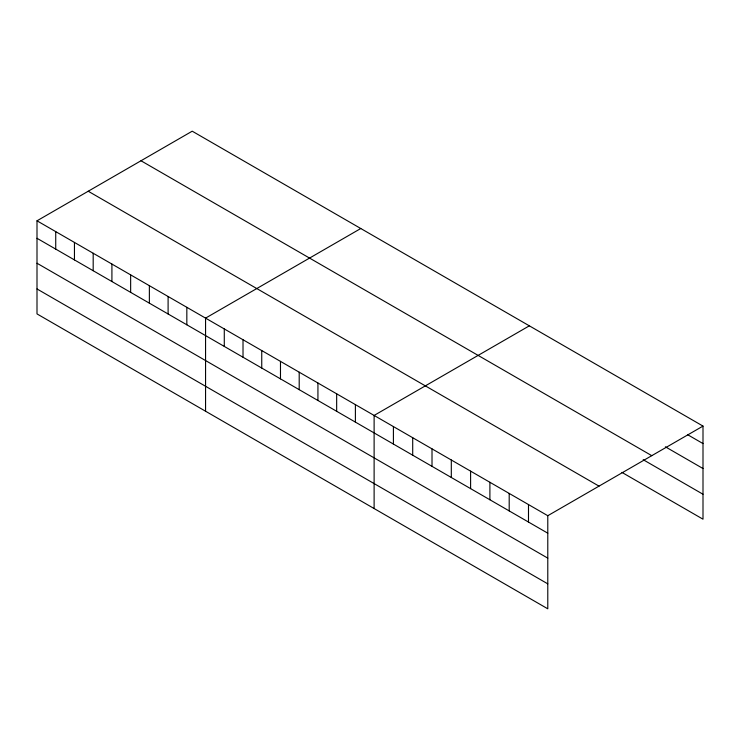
<?xml version="1.0" encoding="UTF-8"?>
<svg xmlns="http://www.w3.org/2000/svg" width="740" height="740" viewBox="0 0 740 740"><rect width="100%" height="100%" fill="white"/><g stroke="black" fill="none" stroke-linecap="round" stroke-linejoin="round"><path stroke-width="1.11" d="M37 220.807L547.785 515.706L547.785 608.807L37 313.908L37 220.807L192.215 131.193L703 426.092L703 519.193L621.952 472.407M360.778 228.512L205.563 318.126L205.563 411.227M529.331 325.831L374.116 415.436L374.116 508.537M547.785 515.706L703 426.092M687.562 434.658L703 443.575M665.371 446.803L703 468.531M140.998 160.765L651.783 455.664M643.18 459.707L703 494.237M88.217 191.235L599.002 486.134M37 238.289L547.785 533.188M37 263.236L547.785 558.136M37 288.952L547.785 583.851M528.49 504.569L528.49 522.042M509.194 493.423L509.194 510.905M489.899 482.286L489.899 499.759M470.603 471.139L470.603 488.622M451.308 460.003L451.308 477.485M432.012 448.865L432.012 466.339M412.707 437.719L412.707 455.202M393.412 426.582L393.412 444.056M355.394 404.623L355.394 422.105M336.663 393.81L336.663 411.292M317.932 382.996L317.932 400.479M299.2 372.192L299.2 389.666M280.479 361.379L280.479 378.852M261.747 350.566L261.747 368.039M243.016 339.753L243.016 357.226M224.285 328.939L224.285 346.413M186.832 307.313L186.832 324.786M168.1 296.5L168.1 313.973M149.369 285.686L149.369 303.16M130.647 274.873L130.647 292.346M111.916 264.06L111.916 281.533M93.184 253.246L93.184 270.72M74.453 242.433L74.453 259.907M55.731 231.62L55.731 249.103"/></g></svg>
